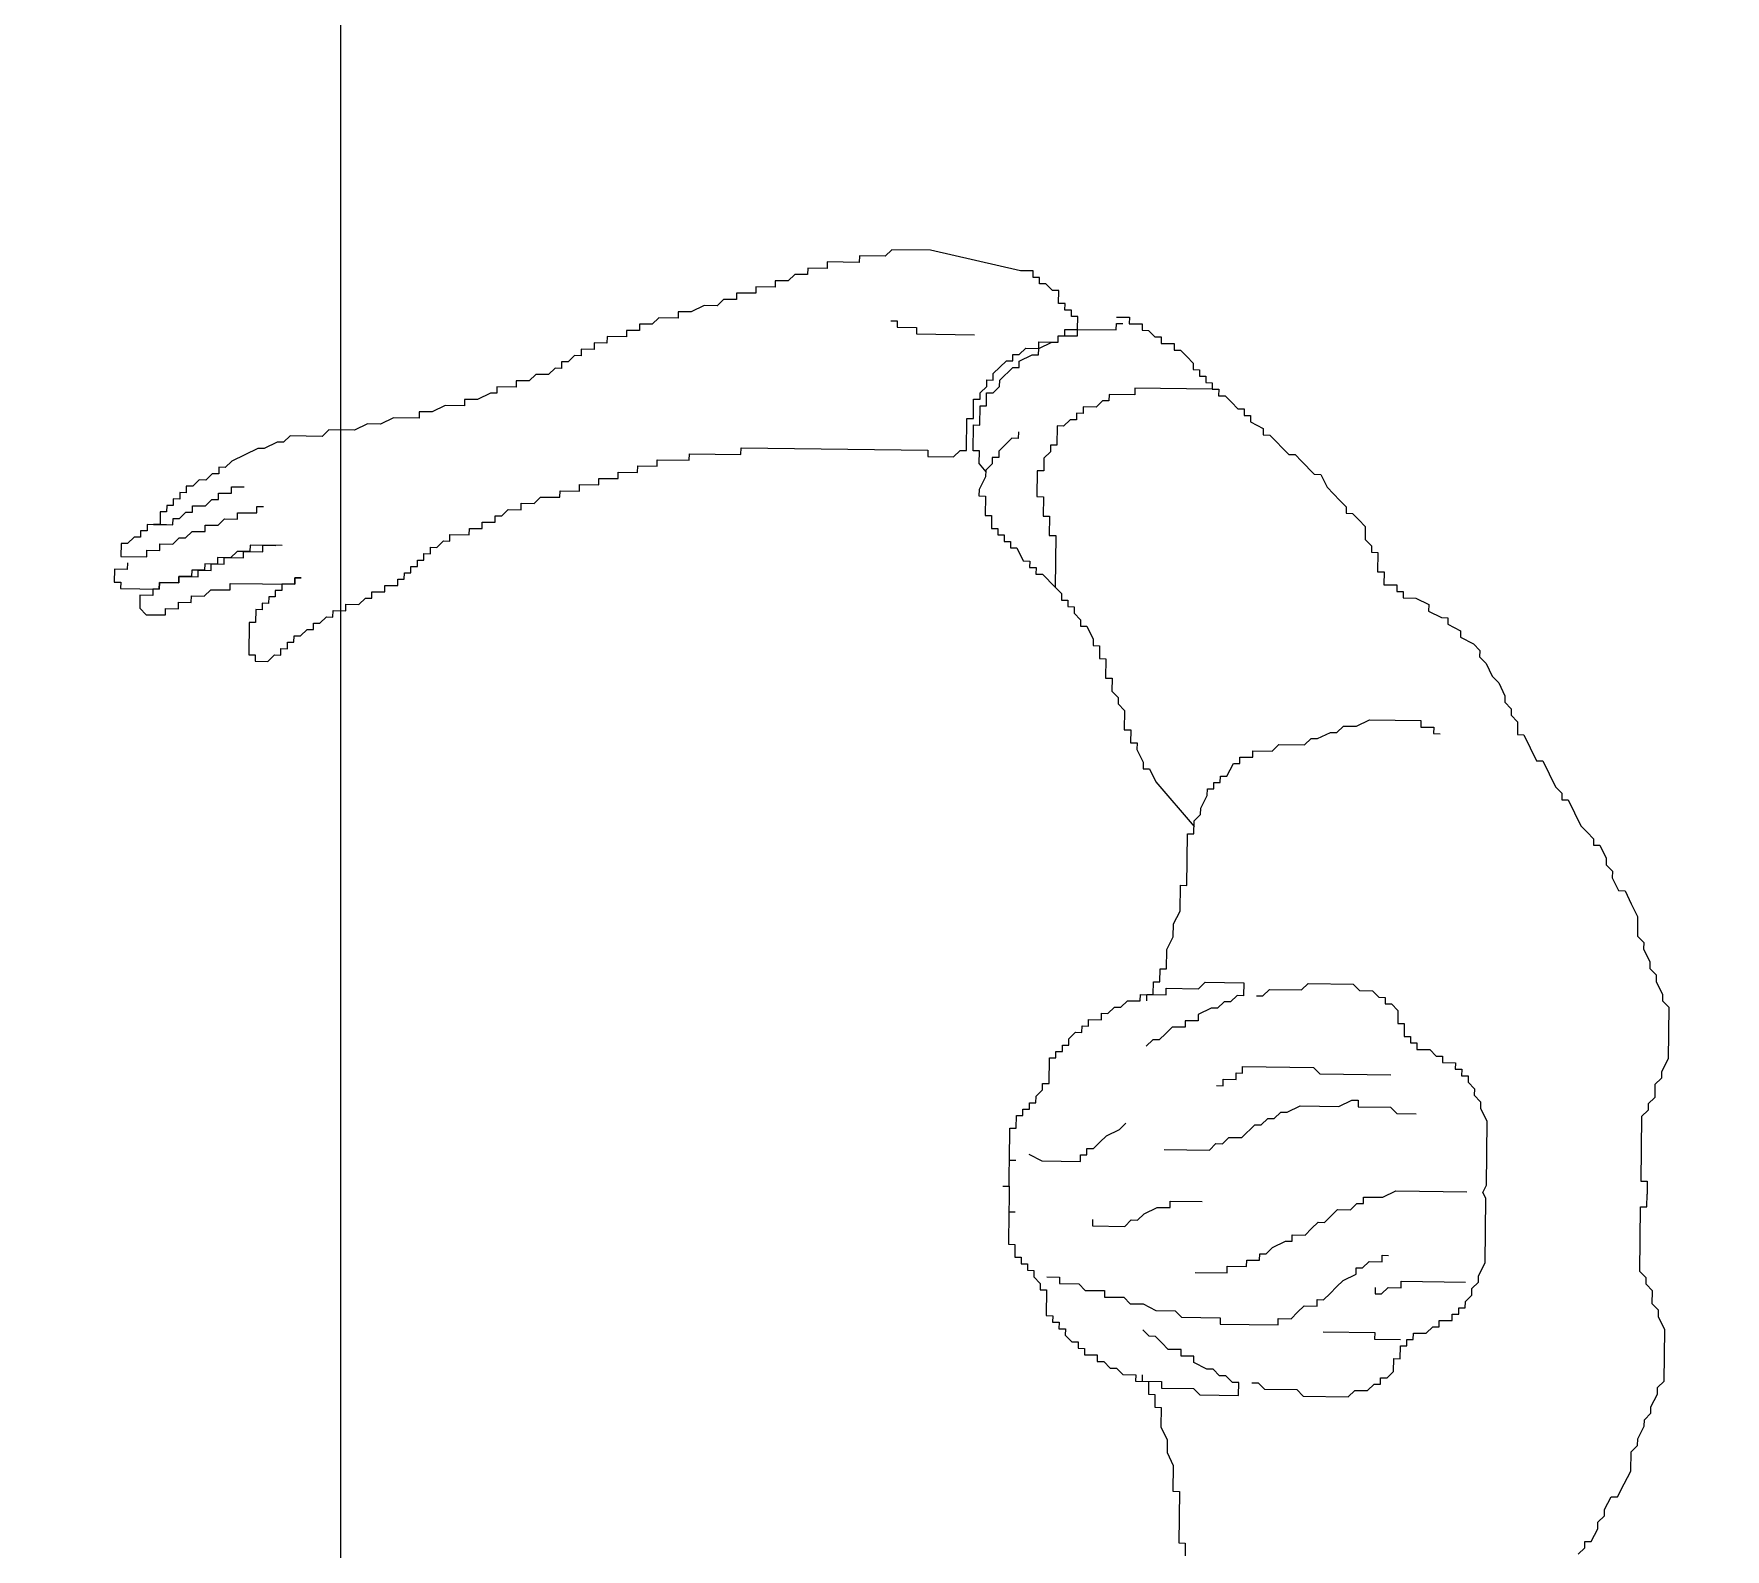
# Model space of a CAD drawing. Header units: millimetres. Extents: x 58411 to 366943, y -302717 to -95300.
# Drawn here: x 210875 to 211600, y -214748 to -214098 of the extents above; entities that cross this region are included whole.
import ezdxf

# ---------------------------------------------------------------- set-up
doc = ezdxf.new("R2010")
doc.units = ezdxf.units.MM
doc.header["$LTSCALE"] = 1000
doc.linetypes.add('HIDDEN', pattern=[0.375, 0.25, -0.125])
doc.layers.add('A-EQ', color=200, linetype='Continuous')
doc.layers.add('A-Mur-Nuevo', color=5, linetype='Continuous')

# ---------------------------------------------------------------- blocks, each defined once
blk = doc.blocks.new('Operario')
at = {"color": 7}
for p, q in [((-351.65, 399.8), (-351.68, 397.03)), ((-337.83, 399.63), (-351.65, 399.8)), ((-337.8, 402.39), (-337.83, 399.63)), ((-326.74, 402.26), (-337.8, 402.39)), ((-323.95, 404.99), (-326.74, 402.26)), ((-307.37, 404.79), (-323.95, 404.99)), ((-268.78, 396.02), (-307.37, 404.79)), ((-373.86, 391.77), (-373.89, 389)), ((-368.33, 391.7), (-373.86, 391.77)), ((-365.53, 394.43), (-368.33, 391.7)), ((-360.01, 394.37), (-365.53, 394.43)), ((-359.97, 397.13), (-360.01, 394.37)), ((-351.68, 397.03), (-359.97, 397.13)), ((-263.25, 395.95), (-268.78, 396.02)), ((-263.29, 393.18), (-263.25, 395.95)), ((-260.52, 393.15), (-263.29, 393.18)), ((-260.56, 390.38), (-260.52, 393.15)), ((-390.51, 386.44), (-390.54, 383.68)), ((-382.21, 386.34), (-390.51, 386.44)), ((-382.18, 389.11), (-382.21, 386.34)), ((-373.89, 389), (-382.18, 389.11)), ((-257.79, 390.35), (-260.56, 390.38)), ((-255.06, 387.55), (-257.79, 390.35)), ((-252.3, 387.52), (-255.06, 387.55)), ((-252.37, 381.99), (-252.3, 387.52)), ((-415.48, 378.45), (-415.51, 375.68)), ((-409.95, 378.38), (-415.48, 378.45)), ((-404.39, 381.08), (-409.95, 378.38)), ((-398.86, 381.01), (-404.39, 381.08)), ((-396.07, 383.74), (-398.86, 381.01)), ((-390.54, 383.68), (-396.07, 383.74)), ((-249.6, 381.95), (-252.37, 381.99)), ((-249.64, 379.19), (-249.6, 381.95)), ((-246.87, 379.15), (-249.64, 379.19)), ((-246.91, 376.39), (-246.87, 379.15)), ((-437.69, 370.42), (-437.72, 367.66)), ((-432.16, 370.36), (-437.69, 370.42)), ((-432.13, 373.12), (-432.16, 370.36)), ((-426.6, 373.05), (-432.13, 373.12)), ((-423.8, 375.79), (-426.6, 373.05)), ((-415.51, 375.68), (-423.8, 375.79)), ((-324.32, 374.57), (-321.55, 374.54)), ((-321.55, 374.54), (-321.59, 371.77)), ((-321.59, 371.77), (-313.3, 371.67)), ((-313.3, 371.67), (-313.33, 368.9)), ((-249.77, 368.13), (-249.74, 370.89)), ((-249.74, 370.89), (-244.21, 370.82)), ((-244.14, 376.36), (-246.91, 376.39)), ((-244.25, 368.06), (-244.21, 370.82)), ((-244.21, 370.82), (-244.14, 376.36)), ((-244.21, 370.82), (-227.63, 370.62)), ((-227.63, 370.62), (-227.6, 373.39)), ((-227.6, 373.39), (-224.83, 373.35)), ((-227.56, 376.15), (-222.04, 376.09)), ((-222.04, 376.09), (-222.07, 373.32)), ((-222.07, 373.32), (-216.54, 373.25)), ((-216.54, 373.25), (-216.58, 370.49)), ((-216.58, 370.49), (-213.81, 370.45)), ((-213.81, 370.45), (-211.09, 367.65)), ((-451.57, 365.06), (-451.6, 362.3)), ((-446.04, 364.99), (-451.57, 365.06)), ((-446.01, 367.76), (-446.04, 364.99)), ((-437.72, 367.66), (-446.01, 367.76)), ((-313.33, 368.9), (-288.46, 368.6)), ((-269.22, 360.07), (-266.42, 362.8)), ((-266.42, 362.8), (-260.89, 362.73)), ((-260.93, 359.97), (-260.89, 362.73)), ((-260.89, 362.73), (-260.86, 365.5)), ((-260.89, 362.73), (-255.33, 365.43)), ((-260.86, 365.5), (-252.57, 365.4)), ((-255.33, 365.43), (-252.57, 365.4)), ((-252.57, 365.4), (-252.54, 368.16)), ((-252.57, 365.4), (-252.54, 368.16)), ((-252.54, 368.16), (-244.25, 368.06)), ((-252.54, 368.16), (-249.77, 368.13)), ((-211.09, 367.65), (-208.32, 367.62)), ((-208.32, 367.62), (-208.36, 364.85)), ((-208.36, 364.85), (-202.83, 364.79)), ((-202.83, 364.79), (-202.86, 362.02)), ((-465.49, 356.94), (-465.52, 354.17)), ((-462.73, 356.9), (-465.49, 356.94)), ((-459.93, 359.63), (-462.73, 356.9)), ((-457.17, 359.6), (-459.93, 359.63)), ((-457.13, 362.36), (-457.17, 359.6)), ((-451.6, 362.3), (-457.13, 362.36)), ((-277.58, 354.64), (-274.78, 357.37)), ((-274.78, 357.37), (-272.02, 357.34)), ((-272.02, 357.34), (-271.98, 360.1)), ((-271.98, 360.1), (-269.22, 360.07)), ((-269.29, 354.54), (-269.25, 357.3)), ((-269.25, 357.3), (-263.69, 360)), ((-263.69, 360), (-260.93, 359.97)), ((-202.86, 362.02), (-200.1, 361.99)), ((-200.1, 361.99), (-197.37, 359.19)), ((-197.37, 359.19), (-194.64, 356.39)), ((-194.64, 356.39), (-194.67, 353.62)), ((-484.94, 348.88), (-484.97, 346.11)), ((-479.41, 348.81), (-484.94, 348.88)), ((-476.61, 351.54), (-479.41, 348.81)), ((-471.08, 351.47), (-476.61, 351.54)), ((-468.29, 354.2), (-471.08, 351.47)), ((-465.52, 354.17), (-468.29, 354.2)), ((-283.2, 346.41), (-283.17, 349.18)), ((-283.17, 349.18), (-280.41, 349.14)), ((-280.41, 349.14), (-280.37, 351.91)), ((-280.37, 351.91), (-277.58, 354.64)), ((-277.68, 346.34), (-277.64, 349.11)), ((-277.64, 349.11), (-272.05, 354.57)), ((-272.05, 354.57), (-269.29, 354.54)), ((-194.67, 353.62), (-191.91, 353.59)), ((-191.91, 353.59), (-191.94, 350.83)), ((-191.94, 350.83), (-189.18, 350.79)), ((-189.18, 350.79), (-189.21, 348.03)), ((-496.06, 343.48), (-501.62, 340.78)), ((-493.29, 343.45), (-496.06, 343.48)), ((-493.26, 346.21), (-493.29, 343.45)), ((-484.97, 346.11), (-493.26, 346.21)), ((-288.9, 332.65), (-288.8, 340.95)), ((-288.8, 340.95), (-286.04, 340.91)), ((-286.04, 340.91), (-286, 343.68)), ((-286, 343.68), (-283.2, 346.41)), ((-283.31, 338.11), (-283.24, 343.64)), ((-283.24, 343.64), (-280.48, 343.61)), ((-280.48, 343.61), (-277.68, 346.34)), ((-230.73, 343), (-230.77, 340.24)), ((-219.68, 342.87), (-230.73, 343)), ((-219.65, 345.63), (-219.68, 342.87)), ((-186.48, 345.23), (-219.65, 345.63)), ((-189.21, 348.03), (-186.45, 347.99)), ((-186.45, 347.99), (-186.48, 345.23)), ((-186.48, 345.23), (-183.72, 345.19)), ((-183.72, 345.19), (-183.76, 342.43)), ((-183.76, 342.43), (-180.99, 342.39)), ((-180.99, 342.39), (-178.26, 339.6)), ((-526.56, 335.56), (-526.59, 332.79)), ((-521.03, 335.49), (-526.56, 335.56)), ((-515.47, 338.19), (-521.03, 335.49)), ((-507.18, 338.09), (-515.47, 338.19)), ((-507.14, 340.85), (-507.18, 338.09)), ((-501.62, 340.78), (-507.14, 340.85)), ((-286.17, 329.85), (-286.07, 338.15)), ((-286.07, 338.15), (-283.31, 338.11)), ((-244.65, 334.88), (-244.69, 332.11)), ((-241.89, 334.84), (-244.65, 334.88)), ((-241.85, 337.61), (-241.89, 334.84)), ((-236.33, 337.54), (-241.85, 337.61)), ((-233.53, 340.27), (-236.33, 337.54)), ((-230.77, 340.24), (-233.53, 340.27)), ((-178.26, 339.6), (-175.53, 336.8)), ((-175.53, 336.8), (-172.77, 336.76)), ((-172.77, 336.76), (-172.8, 334)), ((-172.8, 334), (-170.04, 333.96)), ((-170.04, 333.96), (-170.07, 331.2)), ((-565.34, 327.73), (-568.14, 325)), ((-554.29, 327.6), (-565.34, 327.73)), ((-548.73, 330.3), (-554.29, 327.6)), ((-543.2, 330.23), (-548.73, 330.3)), ((-537.64, 332.93), (-543.2, 330.23)), ((-526.59, 332.79), (-537.64, 332.93)), ((-291.83, 318.86), (-291.66, 332.68)), ((-291.66, 332.68), (-288.9, 332.65)), ((-289.07, 318.82), (-288.93, 329.89)), ((-288.93, 329.89), (-286.17, 329.85)), ((-269.62, 326.88), (-269.66, 324.12)), ((-253.01, 329.45), (-253.11, 321.15)), ((-250.25, 329.41), (-253.01, 329.45)), ((-247.45, 332.14), (-250.25, 329.41)), ((-244.69, 332.11), (-247.45, 332.14)), ((-170.07, 331.2), (-164.58, 328.37)), ((-164.58, 328.37), (-164.61, 325.6)), ((-595.84, 319.81), (-601.4, 317.11)), ((-593.08, 319.78), (-595.84, 319.81)), ((-587.52, 322.47), (-593.08, 319.78)), ((-584.76, 322.44), (-587.52, 322.47)), ((-581.96, 325.17), (-584.76, 322.44)), ((-568.14, 325), (-581.96, 325.17)), ((-388.59, 317.28), (-388.55, 320.04)), ((-388.55, 320.04), (-308.41, 319.06)), ((-275.22, 321.42), (-278.02, 318.69)), ((-272.42, 324.15), (-275.22, 321.42)), ((-269.66, 324.12), (-272.42, 324.15)), ((-255.87, 321.18), (-255.91, 318.42)), ((-253.11, 321.15), (-255.87, 321.18)), ((-164.61, 325.6), (-161.85, 325.57)), ((-161.85, 325.57), (-159.12, 322.77)), ((-159.12, 322.77), (-156.39, 319.97)), ((-156.39, 319.97), (-153.66, 317.17)), ((-606.97, 314.41), (-609.76, 311.68)), ((-601.4, 317.11), (-606.97, 314.41)), ((-432.9, 309.52), (-432.87, 312.29)), ((-432.87, 312.29), (-424.58, 312.18)), ((-424.58, 312.18), (-424.55, 314.95)), ((-424.55, 314.95), (-410.73, 314.78)), ((-410.73, 314.78), (-410.69, 317.55)), ((-410.69, 317.55), (-388.59, 317.28)), ((-308.41, 319.06), (-308.45, 316.3)), ((-308.45, 316.3), (-297.39, 316.16)), ((-297.39, 316.16), (-294.6, 318.89)), ((-294.6, 318.89), (-291.83, 318.86)), ((-286.31, 318.79), (-289.07, 318.82)), ((-286.37, 313.26), (-286.31, 318.79)), ((-286.37, 313.26), (-283.65, 309.74)), ((-280.85, 313.19), (-283.64, 310.46)), ((-280.81, 315.96), (-280.85, 313.19)), ((-278.05, 315.92), (-280.81, 315.96)), ((-278.02, 318.69), (-278.05, 315.92)), ((-258.71, 315.69), (-258.77, 310.16)), ((-255.91, 318.42), (-258.71, 315.69)), ((-153.66, 317.17), (-150.9, 317.14)), ((-150.9, 317.14), (-148.17, 314.34)), ((-148.17, 314.34), (-142.71, 308.74)), ((-620.88, 306.29), (-623.68, 303.56)), ((-618.12, 306.25), (-620.88, 306.29)), ((-615.32, 308.98), (-618.12, 306.25)), ((-612.56, 308.95), (-615.32, 308.98)), ((-612.53, 311.72), (-612.56, 308.95)), ((-609.76, 311.68), (-612.53, 311.72)), ((-449.55, 304.19), (-449.52, 306.96)), ((-449.52, 306.96), (-441.23, 306.86)), ((-441.23, 306.86), (-441.19, 309.62)), ((-441.19, 309.62), (-432.9, 309.52)), ((-283.68, 307.7), (-286.51, 302.2)), ((-283.64, 310.46), (-283.68, 307.7)), ((-261.54, 310.19), (-261.67, 299.13)), ((-258.77, 310.16), (-261.54, 310.19)), ((-142.71, 308.74), (-139.95, 308.7)), ((-139.95, 308.7), (-137.25, 303.14)), ((-632.04, 298.13), (-632.07, 295.36)), ((-629.28, 298.09), (-632.04, 298.13)), ((-629.24, 300.86), (-629.28, 298.09)), ((-626.48, 300.82), (-629.24, 300.86)), ((-626.44, 303.59), (-626.48, 300.82)), ((-623.68, 303.56), (-626.44, 303.59)), ((-618.26, 295.19), (-615.46, 297.92)), ((-615.46, 297.92), (-612.7, 297.89)), ((-612.7, 297.89), (-612.66, 300.65)), ((-612.66, 300.65), (-607.13, 300.59)), ((-607.13, 300.59), (-607.1, 303.35)), ((-607.1, 303.35), (-601.57, 303.29)), ((-477.29, 296.23), (-474.49, 298.97)), ((-474.49, 298.97), (-466.2, 298.86)), ((-466.2, 298.86), (-466.17, 301.63)), ((-466.17, 301.63), (-457.88, 301.53)), ((-457.88, 301.53), (-457.84, 304.29)), ((-457.84, 304.29), (-449.55, 304.19)), ((-286.51, 302.2), (-286.54, 299.43)), ((-286.54, 299.43), (-283.78, 299.4)), ((-283.78, 299.4), (-283.88, 291.1)), ((-261.67, 299.13), (-258.91, 299.1)), ((-258.91, 299.1), (-259.01, 290.8)), ((-137.25, 303.14), (-134.52, 300.34)), ((-134.52, 300.34), (-131.79, 297.54)), ((-131.79, 297.54), (-129.06, 294.74)), ((-637.63, 292.66), (-637.7, 287.13)), ((-634.87, 292.63), (-637.63, 292.66)), ((-634.84, 295.39), (-634.87, 292.63)), ((-632.07, 295.36), (-634.84, 295.39)), ((-629.38, 289.8), (-626.58, 292.53)), ((-626.58, 292.53), (-623.82, 292.49)), ((-623.82, 292.49), (-623.78, 295.26)), ((-623.78, 295.26), (-618.26, 295.19)), ((-604.51, 289.49), (-604.47, 292.26)), ((-604.47, 292.26), (-596.18, 292.16)), ((-596.18, 292.16), (-596.15, 294.92)), ((-596.15, 294.92), (-593.38, 294.89)), ((-493.97, 288.14), (-493.94, 290.91)), ((-493.94, 290.91), (-491.17, 290.87)), ((-491.17, 290.87), (-488.37, 293.6)), ((-488.37, 293.6), (-482.85, 293.54)), ((-482.85, 293.54), (-482.81, 296.3)), ((-482.81, 296.3), (-477.29, 296.23)), ((-283.88, 291.1), (-281.12, 291.07)), ((-281.12, 291.07), (-281.19, 285.54)), ((-259.01, 290.8), (-256.25, 290.77)), ((-256.25, 290.77), (-256.35, 282.47)), ((-129.06, 294.74), (-129.09, 291.98)), ((-129.09, 291.98), (-126.33, 291.94)), ((-126.33, 291.94), (-123.6, 289.14)), ((-646.03, 284.47), (-646.06, 281.7)), ((-643.26, 284.43), (-646.03, 284.47)), ((-643.23, 287.2), (-643.26, 284.43)), ((-634.94, 287.1), (-643.23, 287.2)), ((-640.46, 287.17), (-632.17, 287.06)), ((-637.7, 287.13), (-640.46, 287.17)), ((-632.17, 287.06), (-632.14, 289.83)), ((-632.14, 289.83), (-629.38, 289.8)), ((-626.72, 281.47), (-623.92, 284.2)), ((-623.92, 284.2), (-618.39, 284.13)), ((-618.39, 284.13), (-618.36, 286.9)), ((-618.36, 286.9), (-612.83, 286.83)), ((-612.83, 286.83), (-610.03, 289.56)), ((-610.03, 289.56), (-604.51, 289.49)), ((-505.09, 282.75), (-505.06, 285.51)), ((-505.06, 285.51), (-499.53, 285.44)), ((-499.53, 285.44), (-499.5, 288.21)), ((-499.5, 288.21), (-493.97, 288.14)), ((-281.19, 285.54), (-278.42, 285.51)), ((-278.42, 285.51), (-278.46, 282.74)), ((-123.6, 289.14), (-120.87, 286.35)), ((-120.87, 286.35), (-120.94, 280.82)), ((-654.38, 279.04), (-654.45, 273.51)), ((-651.62, 279.01), (-654.38, 279.04)), ((-648.82, 281.74), (-651.62, 279.01)), ((-646.06, 281.7), (-648.82, 281.74)), ((-643.4, 273.37), (-643.36, 276.14)), ((-643.36, 276.14), (-637.84, 276.07)), ((-637.84, 276.07), (-637.8, 278.84)), ((-637.8, 278.84), (-632.28, 278.77)), ((-632.28, 278.77), (-629.48, 281.5)), ((-629.48, 281.5), (-626.72, 281.47)), ((-604.68, 275.67), (-607.47, 272.93)), ((-599.15, 275.6), (-604.68, 275.67)), ((-601.95, 272.87), (-601.91, 275.63)), ((-601.91, 275.63), (-593.62, 275.53)), ((-599.11, 278.36), (-599.15, 275.6)), ((-585.3, 278.19), (-599.11, 278.36)), ((-593.62, 275.53), (-593.59, 278.3)), ((-593.59, 278.3), (-588.06, 278.23)), ((-521.77, 274.65), (-521.74, 277.42)), ((-521.74, 277.42), (-518.98, 277.38)), ((-518.98, 277.38), (-516.18, 280.12)), ((-516.18, 280.12), (-513.41, 280.08)), ((-513.41, 280.08), (-513.38, 282.85)), ((-513.38, 282.85), (-505.09, 282.75)), ((-278.46, 282.74), (-275.69, 282.71)), ((-275.69, 282.71), (-275.73, 279.94)), ((-275.73, 279.94), (-272.96, 279.91)), ((-272.96, 279.91), (-273, 277.14)), ((-273, 277.14), (-270.23, 277.11)), ((-270.23, 277.11), (-267.54, 271.54)), ((-256.35, 282.47), (-253.58, 282.44)), ((-253.58, 282.44), (-253.85, 260.31)), ((-120.94, 280.82), (-118.21, 278.02)), ((-118.21, 278.02), (-118.24, 275.25)), ((-654.45, 273.51), (-643.4, 273.37)), ((-651.72, 270.71), (-651.76, 267.94)), ((-618.56, 270.3), (-618.59, 267.54)), ((-613.03, 270.24), (-618.56, 270.3)), ((-615.83, 267.51), (-615.8, 270.27)), ((-615.8, 270.27), (-610.27, 270.2)), ((-613, 273), (-613.03, 270.24)), ((-607.47, 272.93), (-613, 273)), ((-610.27, 270.2), (-610.24, 272.97)), ((-610.24, 272.97), (-601.95, 272.87)), ((-530.16, 266.46), (-530.13, 269.22)), ((-530.13, 269.22), (-527.37, 269.19)), ((-527.37, 269.19), (-527.33, 271.95)), ((-527.33, 271.95), (-524.57, 271.92)), ((-524.57, 271.92), (-524.54, 274.69)), ((-524.54, 274.69), (-521.77, 274.65)), ((-267.54, 271.54), (-264.77, 271.51)), ((-264.77, 271.51), (-264.81, 268.75)), ((-264.81, 268.75), (-262.04, 268.71)), ((-262.04, 268.71), (-262.08, 265.95)), ((-118.24, 275.25), (-115.48, 275.22)), ((-115.48, 275.22), (-115.58, 266.92)), ((-657.28, 268.01), (-657.35, 262.48)), ((-657.35, 262.48), (-654.59, 262.45)), ((-651.76, 267.94), (-657.28, 268.01)), ((-654.59, 262.45), (-654.62, 259.68)), ((-638.04, 259.48), (-638.01, 262.24)), ((-638.01, 262.24), (-638.04, 259.48)), ((-638.01, 262.24), (-629.72, 262.14)), ((-629.72, 262.14), (-638.01, 262.24)), ((-629.72, 262.14), (-629.68, 264.91)), ((-629.68, 264.91), (-629.72, 262.14)), ((-629.68, 264.91), (-621.39, 264.81)), ((-624.15, 264.84), (-629.68, 264.91)), ((-624.12, 267.61), (-624.15, 264.84)), ((-618.59, 267.54), (-624.12, 267.61)), ((-621.39, 264.81), (-621.36, 267.57)), ((-621.36, 267.57), (-615.83, 267.51)), ((-607.64, 259.11), (-607.61, 261.87)), ((-607.61, 261.87), (-579.97, 261.54)), ((-585.5, 261.6), (-585.53, 258.84)), ((-579.97, 261.54), (-585.5, 261.6)), ((-579.94, 264.3), (-579.97, 261.54)), ((-579.97, 261.54), (-579.94, 264.3)), ((-577.18, 264.27), (-579.94, 264.3)), ((-579.94, 264.3), (-577.18, 264.27)), ((-535.76, 260.99), (-535.72, 263.76)), ((-535.72, 263.76), (-532.96, 263.73)), ((-532.96, 263.73), (-532.93, 266.49)), ((-532.93, 266.49), (-530.16, 266.46)), ((-262.08, 265.95), (-259.31, 265.91)), ((-259.31, 265.91), (-253.85, 260.31)), ((-115.58, 266.92), (-112.82, 266.89)), ((-112.82, 266.89), (-112.89, 261.36)), ((-112.89, 261.36), (-107.36, 261.29)), ((-107.36, 261.29), (-107.39, 258.52)), ((-654.62, 259.68), (-638.04, 259.48)), ((-646.36, 256.82), (-646.43, 251.29)), ((-640.84, 256.75), (-646.36, 256.82)), ((-640.8, 259.51), (-640.84, 256.75)), ((-638.04, 259.48), (-640.8, 259.51)), ((-624.29, 253.78), (-624.26, 256.55)), ((-624.26, 256.55), (-618.73, 256.48)), ((-618.73, 256.48), (-615.93, 259.21)), ((-615.93, 259.21), (-607.64, 259.11)), ((-591.09, 256.14), (-591.13, 253.37)), ((-588.33, 256.11), (-591.09, 256.14)), ((-588.3, 258.87), (-588.33, 256.11)), ((-585.53, 258.84), (-588.3, 258.87)), ((-552.44, 252.9), (-549.64, 255.63)), ((-549.64, 255.63), (-546.88, 255.6)), ((-546.88, 255.6), (-546.85, 258.36)), ((-546.85, 258.36), (-541.32, 258.3)), ((-541.32, 258.3), (-541.29, 261.06)), ((-541.29, 261.06), (-535.76, 260.99)), ((-253.85, 260.31), (-251.13, 257.52)), ((-251.13, 257.52), (-251.16, 254.75)), ((-251.13, 257.52), (-251.16, 254.75)), ((-251.16, 254.75), (-248.4, 254.72)), ((-248.4, 254.72), (-248.43, 251.95)), ((-107.39, 258.52), (-104.63, 258.49)), ((-104.63, 258.49), (-104.66, 255.72)), ((-104.66, 255.72), (-99.14, 255.66)), ((-99.14, 255.66), (-93.64, 252.82)), ((-646.43, 251.29), (-643.7, 248.49)), ((-643.7, 248.49), (-635.41, 248.38)), ((-635.41, 248.38), (-635.38, 251.15)), ((-635.38, 251.15), (-629.85, 251.08)), ((-629.85, 251.08), (-629.82, 253.85)), ((-629.82, 253.85), (-624.29, 253.78)), ((-596.69, 250.68), (-596.76, 245.15)), ((-593.93, 250.64), (-596.69, 250.68)), ((-593.89, 253.41), (-593.93, 250.64)), ((-591.13, 253.37), (-593.89, 253.41)), ((-569.12, 244.81), (-566.33, 247.54)), ((-566.33, 247.54), (-563.56, 247.51)), ((-563.56, 247.51), (-563.53, 250.27)), ((-563.53, 250.27), (-558, 250.2)), ((-558, 250.2), (-557.97, 252.97)), ((-557.97, 252.97), (-552.44, 252.9)), ((-248.43, 251.95), (-245.67, 251.92)), ((-245.67, 251.92), (-245.7, 249.15)), ((-245.7, 249.15), (-242.97, 246.35)), ((-93.64, 252.82), (-93.68, 250.06)), ((-93.68, 250.06), (-88.18, 247.23)), ((-88.18, 247.23), (-85.42, 247.19)), ((-85.42, 247.19), (-85.45, 244.43)), ((-599.52, 245.18), (-599.69, 231.35)), ((-596.76, 245.15), (-599.52, 245.18)), ((-580.28, 236.65), (-580.24, 239.41)), ((-580.24, 239.41), (-577.48, 239.38)), ((-577.48, 239.38), (-574.68, 242.11)), ((-574.68, 242.11), (-571.92, 242.08)), ((-571.92, 242.08), (-571.89, 244.84)), ((-571.89, 244.84), (-569.12, 244.81)), ((-242.97, 246.35), (-243, 243.59)), ((-243, 243.59), (-240.24, 243.55)), ((-240.24, 243.55), (-237.54, 237.99)), ((-85.45, 244.43), (-79.96, 241.59)), ((-79.96, 241.59), (-80, 238.83)), ((-585.87, 231.18), (-585.84, 233.95)), ((-585.84, 233.95), (-583.07, 233.92)), ((-583.07, 233.92), (-583.04, 236.68)), ((-583.04, 236.68), (-580.28, 236.65)), ((-237.54, 237.99), (-237.58, 235.22)), ((-237.58, 235.22), (-234.82, 235.19)), ((-234.82, 235.19), (-234.88, 229.66)), ((-80, 238.83), (-74.5, 236)), ((-74.5, 236), (-71.77, 233.2)), ((-71.77, 233.2), (-71.81, 230.43)), ((-599.69, 231.35), (-596.93, 231.32)), ((-596.93, 231.32), (-596.96, 228.55)), ((-596.96, 228.55), (-591.43, 228.49)), ((-591.43, 228.49), (-588.64, 231.22)), ((-588.64, 231.22), (-585.87, 231.18)), ((-234.88, 229.66), (-232.12, 229.63)), ((-232.12, 229.63), (-232.22, 221.33)), ((-71.81, 230.43), (-69.08, 227.63)), ((-69.08, 227.63), (-66.38, 222.07)), ((-232.22, 221.33), (-229.46, 221.3)), ((-229.46, 221.3), (-229.53, 215.77)), ((-66.38, 222.07), (-63.65, 219.27)), ((-63.65, 219.27), (-60.96, 213.7)), ((-229.53, 215.77), (-226.8, 212.97)), ((-226.8, 212.97), (-226.83, 210.2)), ((-60.96, 213.7), (-60.99, 210.94)), ((-60.99, 210.94), (-58.26, 208.14)), ((-226.83, 210.2), (-224.1, 207.4)), ((-224.1, 207.4), (-224.2, 199.11)), ((-124.68, 200.66), (-119.12, 203.35)), ((-119.12, 203.35), (-97.02, 203.08)), ((-58.26, 208.14), (-58.29, 205.38)), ((-58.29, 205.38), (-55.56, 202.58)), ((-224.2, 199.11), (-221.44, 199.07)), ((-221.44, 199.07), (-221.51, 193.54)), ((-141.33, 195.33), (-135.77, 198.03)), ((-135.77, 198.03), (-133.01, 197.99)), ((-133.01, 197.99), (-130.21, 200.72)), ((-130.21, 200.72), (-124.68, 200.66)), ((-97.02, 203.08), (-97.05, 200.32)), ((-97.05, 200.32), (-91.52, 200.25)), ((-91.52, 200.25), (-91.56, 197.48)), ((-91.56, 197.48), (-88.79, 197.45)), ((-55.56, 202.58), (-55.63, 197.05)), ((-55.63, 197.05), (-52.87, 197.01)), ((-52.87, 197.01), (-50.17, 191.45)), ((-221.51, 193.54), (-218.74, 193.51)), ((-218.74, 193.51), (-218.78, 190.74)), ((-218.78, 190.74), (-216.08, 185.18)), ((-169.07, 187.37), (-169.03, 190.13)), ((-169.03, 190.13), (-160.74, 190.03)), ((-160.74, 190.03), (-157.95, 192.76)), ((-157.95, 192.76), (-146.89, 192.63)), ((-146.89, 192.63), (-144.1, 195.36)), ((-144.1, 195.36), (-141.33, 195.33)), ((-50.17, 191.45), (-47.48, 185.88)), ((-216.08, 185.18), (-216.11, 182.41)), ((-216.11, 182.41), (-213.35, 182.38)), ((-213.35, 182.38), (-210.65, 176.81)), ((-180.22, 179.21), (-177.39, 184.71)), ((-177.39, 184.71), (-174.63, 184.67)), ((-174.63, 184.67), (-174.59, 187.44)), ((-174.59, 187.44), (-169.07, 187.37)), ((-47.48, 185.88), (-44.71, 185.85)), ((-44.71, 185.85), (-42.02, 180.28)), ((-210.65, 176.81), (-194.31, 157.65)), ((-185.82, 173.75), (-185.78, 176.51)), ((-185.78, 176.51), (-183.02, 176.48)), ((-183.02, 176.48), (-182.99, 179.24)), ((-182.99, 179.24), (-180.22, 179.21)), ((-42.02, 180.28), (-39.32, 174.72)), ((-39.32, 174.72), (-36.59, 171.92)), ((-191.45, 165.52), (-188.61, 171.01)), ((-188.61, 171.01), (-188.58, 173.78)), ((-188.58, 173.78), (-185.82, 173.75)), ((-36.59, 171.92), (-36.63, 169.16)), ((-36.63, 169.16), (-33.86, 169.12)), ((-33.86, 169.12), (-31.17, 163.56)), ((-194.34, 154.49), (-194.28, 160.02)), ((-194.28, 160.02), (-191.48, 162.75)), ((-191.48, 162.75), (-191.45, 165.52)), ((-31.17, 163.56), (-28.47, 157.99)), ((-197.38, 132.4), (-197.11, 154.52)), ((-197.11, 154.52), (-194.34, 154.49)), ((-28.47, 157.99), (-25.74, 155.19)), ((-25.74, 155.19), (-23.01, 152.4)), ((-23.01, 152.4), (-23.05, 149.63)), ((-23.05, 149.63), (-20.28, 149.6)), ((-20.28, 149.6), (-17.59, 144.03)), ((-17.59, 144.03), (-17.62, 141.27)), ((-17.62, 141.27), (-14.89, 138.47)), ((-14.89, 138.47), (-14.92, 135.7)), ((-200.28, 121.37), (-200.14, 132.44)), ((-200.14, 132.44), (-197.38, 132.4)), ((-14.92, 135.7), (-12.23, 130.14)), ((-12.23, 130.14), (-9.46, 130.1)), ((-9.46, 130.1), (-6.77, 124.54)), ((-6.77, 124.54), (-4.07, 118.98)), ((-203.11, 115.88), (-200.28, 121.37)), ((-4.07, 118.98), (-4.17, 110.68)), ((-206.01, 104.85), (-203.18, 110.35)), ((-203.18, 110.35), (-203.11, 115.88)), ((-4.17, 110.68), (-1.44, 107.88)), ((-206.11, 96.55), (-206.01, 104.85)), ((-1.44, 107.88), (-1.48, 105.11)), ((-1.48, 105.11), (1.22, 99.55)), ((-208.94, 91.06), (-208.87, 96.59)), ((-208.87, 96.59), (-206.11, 96.55)), ((1.22, 99.55), (1.18, 96.79)), ((1.18, 96.79), (3.91, 93.99)), ((-211.77, 85.56), (-211.7, 91.09)), ((-211.7, 91.09), (-208.94, 91.06)), ((-206.24, 85.49), (-206.21, 88.26)), ((-206.21, 88.26), (-192.39, 88.09)), ((-192.39, 88.09), (-189.59, 90.82)), ((-189.59, 90.82), (-173.01, 90.62)), ((-173.01, 90.62), (-173.08, 85.09)), ((-164.79, 84.99), (-161.99, 87.72)), ((-161.99, 87.72), (-148.18, 87.55)), ((-148.18, 87.55), (-145.38, 90.28)), ((-145.38, 90.28), (-126.04, 90.04)), ((-126.04, 90.04), (-123.31, 87.24)), ((-123.31, 87.24), (-117.78, 87.18)), ((-117.78, 87.18), (-115.05, 84.38)), ((3.91, 93.99), (3.88, 91.22)), ((3.88, 91.22), (6.57, 85.66)), ((-231.22, 77.5), (-228.42, 80.23)), ((-228.42, 80.23), (-225.65, 80.2)), ((-225.65, 80.2), (-222.86, 82.93)), ((-222.86, 82.93), (-217.33, 82.86)), ((-217.33, 82.86), (-217.3, 85.63)), ((-217.3, 85.63), (-206.24, 85.49)), ((-214.57, 82.83), (-214.53, 85.59)), ((-214.53, 85.59), (-211.77, 85.56)), ((-181.41, 82.42), (-184.2, 79.69)), ((-178.64, 82.39), (-181.41, 82.42)), ((-175.85, 85.12), (-178.64, 82.39)), ((-173.08, 85.09), (-175.85, 85.12)), ((-167.56, 85.02), (-164.79, 84.99)), ((-115.05, 84.38), (-112.29, 84.34)), ((-112.29, 84.34), (-112.32, 81.58)), ((-112.32, 81.58), (-109.56, 81.54)), ((-109.56, 81.54), (-106.83, 78.75)), ((6.57, 85.66), (6.54, 82.89)), ((6.54, 82.89), (9.27, 80.09)), ((9.27, 80.09), (9, 57.97)), ((-239.57, 72.07), (-239.54, 74.84)), ((-239.54, 74.84), (-234.01, 74.77)), ((-234.01, 74.77), (-233.98, 77.53)), ((-233.98, 77.53), (-231.22, 77.5)), ((-198.09, 74.33), (-198.12, 71.56)), ((-192.56, 74.26), (-198.09, 74.33)), ((-192.53, 77.03), (-192.56, 74.26)), ((-186.97, 79.73), (-192.53, 77.03)), ((-184.2, 79.69), (-186.97, 79.73)), ((-106.83, 78.75), (-106.89, 73.22)), ((-106.89, 73.22), (-104.13, 73.18)), ((-104.13, 73.18), (-104.2, 67.65)), ((-247.96, 63.88), (-247.93, 66.64)), ((-247.93, 66.64), (-245.13, 69.37)), ((-245.13, 69.37), (-242.37, 69.34)), ((-242.37, 69.34), (-242.34, 72.11)), ((-242.34, 72.11), (-239.57, 72.07)), ((-212.01, 66.2), (-214.8, 63.47)), ((-209.24, 66.17), (-212.01, 66.2)), ((-206.45, 68.9), (-209.24, 66.17)), ((-203.65, 71.63), (-206.45, 68.9)), ((-198.12, 71.56), (-203.65, 71.63)), ((-104.2, 67.65), (-101.44, 67.62)), ((-101.44, 67.62), (-101.47, 64.85)), ((-256.46, 47.39), (-256.32, 58.45)), ((-256.32, 58.45), (-253.56, 58.41)), ((-253.56, 58.41), (-253.53, 61.18)), ((-253.53, 61.18), (-250.76, 61.15)), ((-250.76, 61.15), (-250.73, 63.91)), ((-250.73, 63.91), (-247.96, 63.88)), ((-101.47, 64.85), (-98.71, 64.82)), ((-98.71, 64.82), (-98.74, 62.05)), ((-98.74, 62.05), (-93.21, 61.99)), ((-93.21, 61.99), (-90.48, 59.19)), ((-90.48, 59.19), (-87.72, 59.15)), ((-87.72, 59.15), (-87.75, 56.39)), ((-176.28, 49.17), (-176.25, 51.94)), ((-176.25, 51.94), (-173.49, 51.9)), ((-173.49, 51.9), (-173.45, 54.67)), ((-173.45, 54.67), (-143.06, 54.3)), ((-143.06, 54.3), (-140.33, 51.5)), ((-140.33, 51.5), (-109.93, 51.13)), ((-87.75, 56.39), (-82.23, 56.32)), ((-82.23, 56.32), (-82.26, 53.55)), ((-82.26, 53.55), (-79.5, 53.52)), ((-79.5, 53.52), (-79.53, 50.76)), ((6.17, 52.47), (6.14, 49.71)), ((9, 57.97), (6.17, 52.47)), ((-262.05, 41.92), (-259.26, 44.66)), ((-259.26, 44.66), (-259.22, 47.42)), ((-259.22, 47.42), (-256.46, 47.39)), ((-184.61, 46.51), (-181.85, 46.47)), ((-181.85, 46.47), (-181.81, 49.24)), ((-181.81, 49.24), (-176.28, 49.17)), ((-79.53, 50.76), (-76.77, 50.72)), ((-76.77, 50.72), (-76.8, 47.96)), ((-76.8, 47.96), (-74.07, 45.16)), ((-74.07, 45.16), (-74.11, 42.39)), ((3.34, 46.98), (3.27, 41.45)), ((6.14, 49.71), (3.34, 46.98)), ((-267.68, 33.7), (-267.65, 36.46)), ((-267.65, 36.46), (-264.88, 36.43)), ((-264.88, 36.43), (-264.85, 39.19)), ((-264.85, 39.19), (-262.09, 39.16)), ((-262.09, 39.16), (-262.05, 41.92)), ((-154.35, 35.08), (-148.79, 37.77)), ((-148.79, 37.77), (-132.21, 37.57)), ((-132.21, 37.57), (-126.64, 40.27)), ((-126.64, 40.27), (-123.88, 40.23)), ((-123.88, 40.23), (-123.91, 37.47)), ((-123.91, 37.47), (-110.1, 37.3)), ((-110.1, 37.3), (-107.37, 34.5)), ((-74.11, 42.39), (-71.38, 39.59)), ((-71.38, 39.59), (-71.41, 36.83)), ((-71.41, 36.83), (-68.71, 31.26)), ((0.47, 38.71), (0.44, 35.95)), ((3.27, 41.45), (0.47, 38.71)), ((-270.51, 28.2), (-270.44, 33.73)), ((-270.44, 33.73), (-267.68, 33.7)), ((-226.3, 27.66), (-223.5, 30.39)), ((-173.83, 24.25), (-168.23, 29.71)), ((-168.23, 29.71), (-165.47, 29.68)), ((-165.47, 29.68), (-162.67, 32.41)), ((-162.67, 32.41), (-159.91, 32.38)), ((-159.91, 32.38), (-157.11, 35.11)), ((-157.11, 35.11), (-154.35, 35.08)), ((-107.37, 34.5), (-99.08, 34.4)), ((-68.71, 31.26), (-69.05, 3.61)), ((-2.36, 33.22), (-2.7, 5.56)), ((0.44, 35.95), (-2.36, 33.22)), ((-273.44, 14.41), (-273.28, 28.23)), ((-273.28, 28.23), (-270.51, 28.2)), ((-237.45, 19.5), (-234.65, 22.23)), ((-234.65, 22.23), (-231.86, 24.96)), ((-231.86, 24.96), (-226.3, 27.66)), ((-182.15, 21.59), (-179.35, 24.32)), ((-179.35, 24.32), (-173.83, 24.25)), ((-273.58, 3.34), (-273.38, 19.94)), ((-265.12, 17.07), (-259.63, 14.24)), ((-243.05, 14.03), (-243.01, 16.8)), ((-243.01, 16.8), (-240.25, 16.77)), ((-240.25, 16.77), (-240.22, 19.53)), ((-240.22, 19.53), (-237.45, 19.5)), ((-207.05, 19.13), (-187.71, 18.89)), ((-187.71, 18.89), (-184.91, 21.62)), ((-184.91, 21.62), (-182.15, 21.59)), ((-270.68, 14.37), (-273.44, 14.41)), ((-259.63, 14.24), (-243.05, 14.03)), ((-276.34, 3.38), (-273.58, 3.34)), ((-276.34, 3.38), (-273.58, 3.34)), ((-273.58, 3.34), (-273.78, -13.25)), ((-113.33, -1.38), (-107.77, 1.32)), ((-107.77, 1.32), (-77.38, 0.95)), ((-69.05, 3.61), (-70.47, 0.86)), ((-69.12, -1.92), (-70.47, 0.86)), ((-2.7, 5.56), (0.07, 5.53)), ((-0.07, -5.53), (0, 0)), ((0.07, 5.53), (0, 0)), ((-215.68, -8.43), (-210.12, -5.73)), ((-210.12, -5.73), (-204.6, -5.8)), ((-204.6, -5.8), (-204.56, -3.03)), ((-204.56, -3.03), (-190.74, -3.2)), ((-135.54, -9.41), (-132.75, -6.67)), ((-132.75, -6.67), (-127.22, -6.74)), ((-127.22, -6.74), (-124.42, -4.01)), ((-124.42, -4.01), (-121.66, -4.04)), ((-121.66, -4.04), (-121.62, -1.28)), ((-121.62, -1.28), (-113.33, -1.38)), ((-69.46, -29.57), (-69.12, -1.92)), ((-3.17, -33.15), (-2.83, -5.5)), ((-2.83, -5.5), (-0.07, -5.53)), ((-273.71, -7.72), (-273.88, -21.54)), ((-270.95, -7.75), (-273.71, -7.72)), ((-237.82, -10.92), (-237.86, -13.69)), ((-237.86, -13.69), (-224.04, -13.86)), ((-224.04, -13.86), (-221.24, -11.12)), ((-221.24, -11.12), (-218.48, -11.16)), ((-218.48, -11.16), (-215.68, -8.43)), ((-143.9, -14.84), (-141.1, -12.1)), ((-141.1, -12.1), (-138.34, -12.14)), ((-138.34, -12.14), (-135.54, -9.41)), ((-273.88, -21.54), (-271.12, -21.58)), ((-271.12, -21.58), (-271.19, -27.11)), ((-160.58, -22.93), (-155.02, -20.23)), ((-155.02, -20.23), (-152.26, -20.26)), ((-152.26, -20.26), (-152.23, -17.5)), ((-152.23, -17.5), (-146.7, -17.57)), ((-146.7, -17.57), (-143.9, -14.84)), ((-271.19, -27.11), (-268.42, -27.14)), ((-268.42, -27.14), (-268.46, -29.91)), ((-171.74, -31.09), (-171.7, -28.32)), ((-171.7, -28.32), (-166.18, -28.39)), ((-166.18, -28.39), (-166.14, -25.63)), ((-166.14, -25.63), (-163.38, -25.66)), ((-163.38, -25.66), (-160.58, -22.93)), ((-122, -31.7), (-119.2, -28.97)), ((-119.2, -28.97), (-113.67, -29.03)), ((-113.67, -29.03), (-113.64, -26.27)), ((-113.64, -26.27), (-110.88, -26.3)), ((-268.46, -29.91), (-265.69, -29.94)), ((-265.69, -29.94), (-265.73, -32.71)), ((-265.73, -32.71), (-262.97, -32.74)), ((-262.97, -32.74), (-263, -35.5)), ((-263, -35.5), (-260.27, -38.3)), ((-257.47, -35.57), (-251.95, -35.64)), ((-251.95, -35.64), (-251.98, -38.41)), ((-193.88, -33.58), (-180.06, -33.75)), ((-180.06, -33.75), (-180.03, -30.99)), ((-180.03, -30.99), (-171.74, -31.09)), ((-130.35, -37.13), (-124.79, -34.43)), ((-124.79, -34.43), (-124.76, -31.66)), ((-124.76, -31.66), (-122, -31.7)), ((-72.32, -37.84), (-72.29, -35.07)), ((-72.29, -35.07), (-69.46, -29.57)), ((-0.44, -35.95), (-3.17, -33.15)), ((-0.47, -38.71), (-0.44, -35.95)), ((-260.27, -38.3), (-260.3, -41.07)), ((-260.3, -41.07), (-257.54, -41.1)), ((-257.54, -41.1), (-257.68, -52.16)), ((-251.98, -38.41), (-243.69, -38.51)), ((-243.69, -38.51), (-240.96, -41.31)), ((-240.96, -41.31), (-232.67, -41.41)), ((-232.67, -41.41), (-232.7, -44.17)), ((-138.75, -45.32), (-135.95, -42.59)), ((-135.95, -42.59), (-133.15, -39.86)), ((-133.15, -39.86), (-130.35, -37.13)), ((-116.57, -40.06), (-116.6, -42.83)), ((-116.6, -42.83), (-113.84, -42.86)), ((-113.84, -42.86), (-111.04, -40.13)), ((-111.04, -40.13), (-105.52, -40.2)), ((-105.52, -40.2), (-105.48, -37.43)), ((-105.48, -37.43), (-77.85, -37.77)), ((-77.95, -46.06), (-75.15, -43.33)), ((-75.15, -43.33), (-75.12, -40.57)), ((-75.12, -40.57), (-72.32, -37.84)), ((2.26, -41.51), (-0.47, -38.71)), ((2.19, -47.04), (2.26, -41.51)), ((-232.7, -44.17), (-224.41, -44.27)), ((-224.41, -44.27), (-221.68, -47.07)), ((-221.68, -47.07), (-216.16, -47.14)), ((-216.16, -47.14), (-210.66, -49.97)), ((-210.66, -49.97), (-202.37, -50.07)), ((-202.37, -50.07), (-199.64, -52.87)), ((-152.66, -53.45), (-149.87, -50.72)), ((-149.87, -50.72), (-147.07, -47.98)), ((-147.07, -47.98), (-141.54, -48.05)), ((-141.54, -48.05), (-141.51, -45.29)), ((-141.51, -45.29), (-138.75, -45.32)), ((-80.78, -51.56), (-80.75, -48.8)), ((-80.75, -48.8), (-77.98, -48.83)), ((-77.98, -48.83), (-77.95, -46.06)), ((4.92, -49.84), (2.19, -47.04)), ((4.88, -52.61), (4.92, -49.84)), ((-257.68, -52.16), (-254.91, -52.2)), ((-254.91, -52.2), (-254.95, -54.96)), ((-254.95, -54.96), (-252.18, -55)), ((-252.18, -55), (-252.22, -57.76)), ((-252.22, -57.76), (-249.45, -57.8)), ((-249.45, -57.8), (-249.49, -60.56)), ((-199.64, -52.87), (-183.06, -53.08)), ((-183.06, -53.08), (-183.1, -55.84)), ((-183.1, -55.84), (-158.23, -56.15)), ((-158.23, -56.15), (-158.19, -53.38)), ((-158.19, -53.38), (-152.66, -53.45)), ((-94.7, -59.69), (-91.9, -56.96)), ((-91.9, -56.96), (-89.14, -56.99)), ((-89.14, -56.99), (-89.11, -54.22)), ((-89.11, -54.22), (-83.58, -54.29)), ((-83.58, -54.29), (-83.55, -51.53)), ((-83.55, -51.53), (-80.78, -51.56)), ((7.58, -58.17), (4.88, -52.61)), ((-249.49, -60.56), (-246.76, -63.36)), ((-246.76, -63.36), (-243.99, -63.39)), ((-243.99, -63.39), (-244.03, -66.16)), ((-213.56, -61), (-216.29, -58.2)), ((-210.8, -61.03), (-213.56, -61)), ((-208.07, -63.83), (-210.8, -61.03)), ((-205.34, -66.63), (-208.07, -63.83)), ((-138.92, -59.15), (-116.81, -59.42)), ((-116.81, -59.42), (-116.84, -62.18)), ((-116.84, -62.18), (-105.79, -62.32)), ((-105.89, -70.61), (-105.82, -65.08)), ((-105.82, -65.08), (-103.06, -65.12)), ((-103.06, -65.12), (-103.02, -62.35)), ((-103.02, -62.35), (-100.26, -62.39)), ((-100.26, -62.39), (-100.23, -59.62)), ((-100.23, -59.62), (-94.7, -59.69)), ((7.31, -80.29), (7.58, -58.17)), ((-244.03, -66.16), (-241.26, -66.19)), ((-241.26, -66.19), (-241.3, -68.96)), ((-241.3, -68.96), (-235.77, -69.03)), ((-235.77, -69.03), (-235.8, -71.79)), ((-235.8, -71.79), (-233.04, -71.83)), ((-233.04, -71.83), (-230.31, -74.62)), ((-199.81, -66.7), (-205.34, -66.63)), ((-199.85, -69.47), (-199.81, -66.7)), ((-194.32, -69.53), (-199.85, -69.47)), ((-194.35, -72.3), (-194.32, -69.53)), ((-188.86, -75.13), (-194.35, -72.3)), ((-108.72, -76.11), (-108.65, -70.58)), ((-108.65, -70.58), (-105.89, -70.61)), ((-230.31, -74.62), (-227.55, -74.66)), ((-227.55, -74.66), (-224.82, -77.46)), ((-224.82, -77.46), (-219.29, -77.52)), ((-219.29, -77.52), (-219.33, -80.29)), ((-216.53, -77.56), (-216.56, -80.32)), ((-186.1, -75.16), (-188.86, -75.13)), ((-183.37, -77.96), (-186.1, -75.16)), ((-180.6, -78), (-183.37, -77.96)), ((-177.87, -80.8), (-180.6, -78)), ((-114.31, -81.57), (-114.28, -78.81)), ((-114.28, -78.81), (-111.52, -78.84)), ((-111.52, -78.84), (-108.72, -76.11)), ((-219.33, -80.29), (-208.27, -80.43)), ((-216.56, -80.32), (-213.8, -80.36)), ((-213.8, -80.36), (-213.87, -85.89)), ((-213.87, -85.89), (-211.1, -85.92)), ((-211.1, -85.92), (-211.17, -91.45)), ((-208.27, -80.43), (-208.31, -83.19)), ((-208.31, -83.19), (-194.49, -83.36)), ((-194.49, -83.36), (-191.76, -86.16)), ((-191.76, -86.16), (-175.18, -86.36)), ((-175.11, -80.83), (-177.87, -80.8)), ((-175.18, -86.36), (-175.11, -80.83)), ((-169.58, -80.9), (-166.82, -80.93)), ((-166.82, -80.93), (-164.09, -83.73)), ((-164.09, -83.73), (-150.27, -83.9)), ((-150.27, -83.9), (-147.54, -86.7)), ((-147.54, -86.7), (-128.2, -86.94)), ((-128.2, -86.94), (-125.4, -84.2)), ((-125.4, -84.2), (-119.88, -84.27)), ((-119.88, -84.27), (-117.08, -81.54)), ((-117.08, -81.54), (-114.31, -81.57)), ((1.65, -91.29), (4.48, -85.79)), ((4.48, -85.79), (4.51, -83.03)), ((4.51, -83.03), (7.31, -80.29)), ((-211.17, -91.45), (-208.41, -91.49)), ((-208.41, -91.49), (-208.51, -99.78)), ((-1.18, -96.79), (1.61, -94.05)), ((1.61, -94.05), (1.65, -91.29)), ((-208.51, -99.78), (-205.81, -105.35)), ((-4.05, -105.05), (-1.22, -99.55)), ((-1.22, -99.55), (-1.18, -96.79)), ((-205.81, -105.35), (-205.88, -110.88)), ((-6.88, -110.54), (-4.08, -107.81)), ((-4.08, -107.81), (-4.05, -105.05)), ((-205.88, -110.88), (-203.18, -116.44)), ((-6.98, -118.84), (-6.88, -110.54)), ((-203.18, -116.44), (-203.32, -127.5)), ((-9.81, -124.34), (-6.98, -118.84)), ((-203.32, -127.5), (-200.56, -127.54)), ((-200.56, -127.54), (-200.83, -149.66)), ((-18.24, -135.3), (-15.41, -129.8)), ((-15.41, -129.8), (-12.64, -129.83)), ((-12.64, -129.83), (-9.81, -124.34)), ((-18.27, -138.06), (-18.24, -135.3)), ((-23.93, -149.06), (-21.1, -143.56)), ((-21.1, -143.56), (-21.07, -140.79)), ((-21.07, -140.79), (-18.27, -138.06)), ((-200.83, -149.66), (-198.06, -149.69)), ((-198.06, -149.69), (-198.13, -155.22)), ((-29.53, -154.52), (-26.73, -151.79)), ((-26.73, -151.79), (-26.7, -149.02)), ((-26.7, -149.02), (-23.93, -149.06))]:
    blk.add_line(p, q, dxfattribs=at)

msp = doc.modelspace()

# ---------------------------------------------------------------- linework, layer by layer
at = {"color": 7}
msp.add_lwpolyline([(210246.569, -216220.366), (211006.569, -216241.916), (211006.569, -212550.366), (210246.569, -212550.366), (210246.569, -216220.366)], dxfattribs=at)
at = {"layer": 'A-Mur-Nuevo', "ltscale": 500}
msp.add_circle((204294.377, -216386.967), 40772.57, dxfattribs=at)

# ---------------------------------------------------------------- block references
at = {"layer": 'A-EQ', "color": 24, "linetype": 'HIDDEN'}
msp.add_blockref('Operario', (211566.784, -214595.88), dxfattribs=at)

doc.saveas('drawing.dxf')
